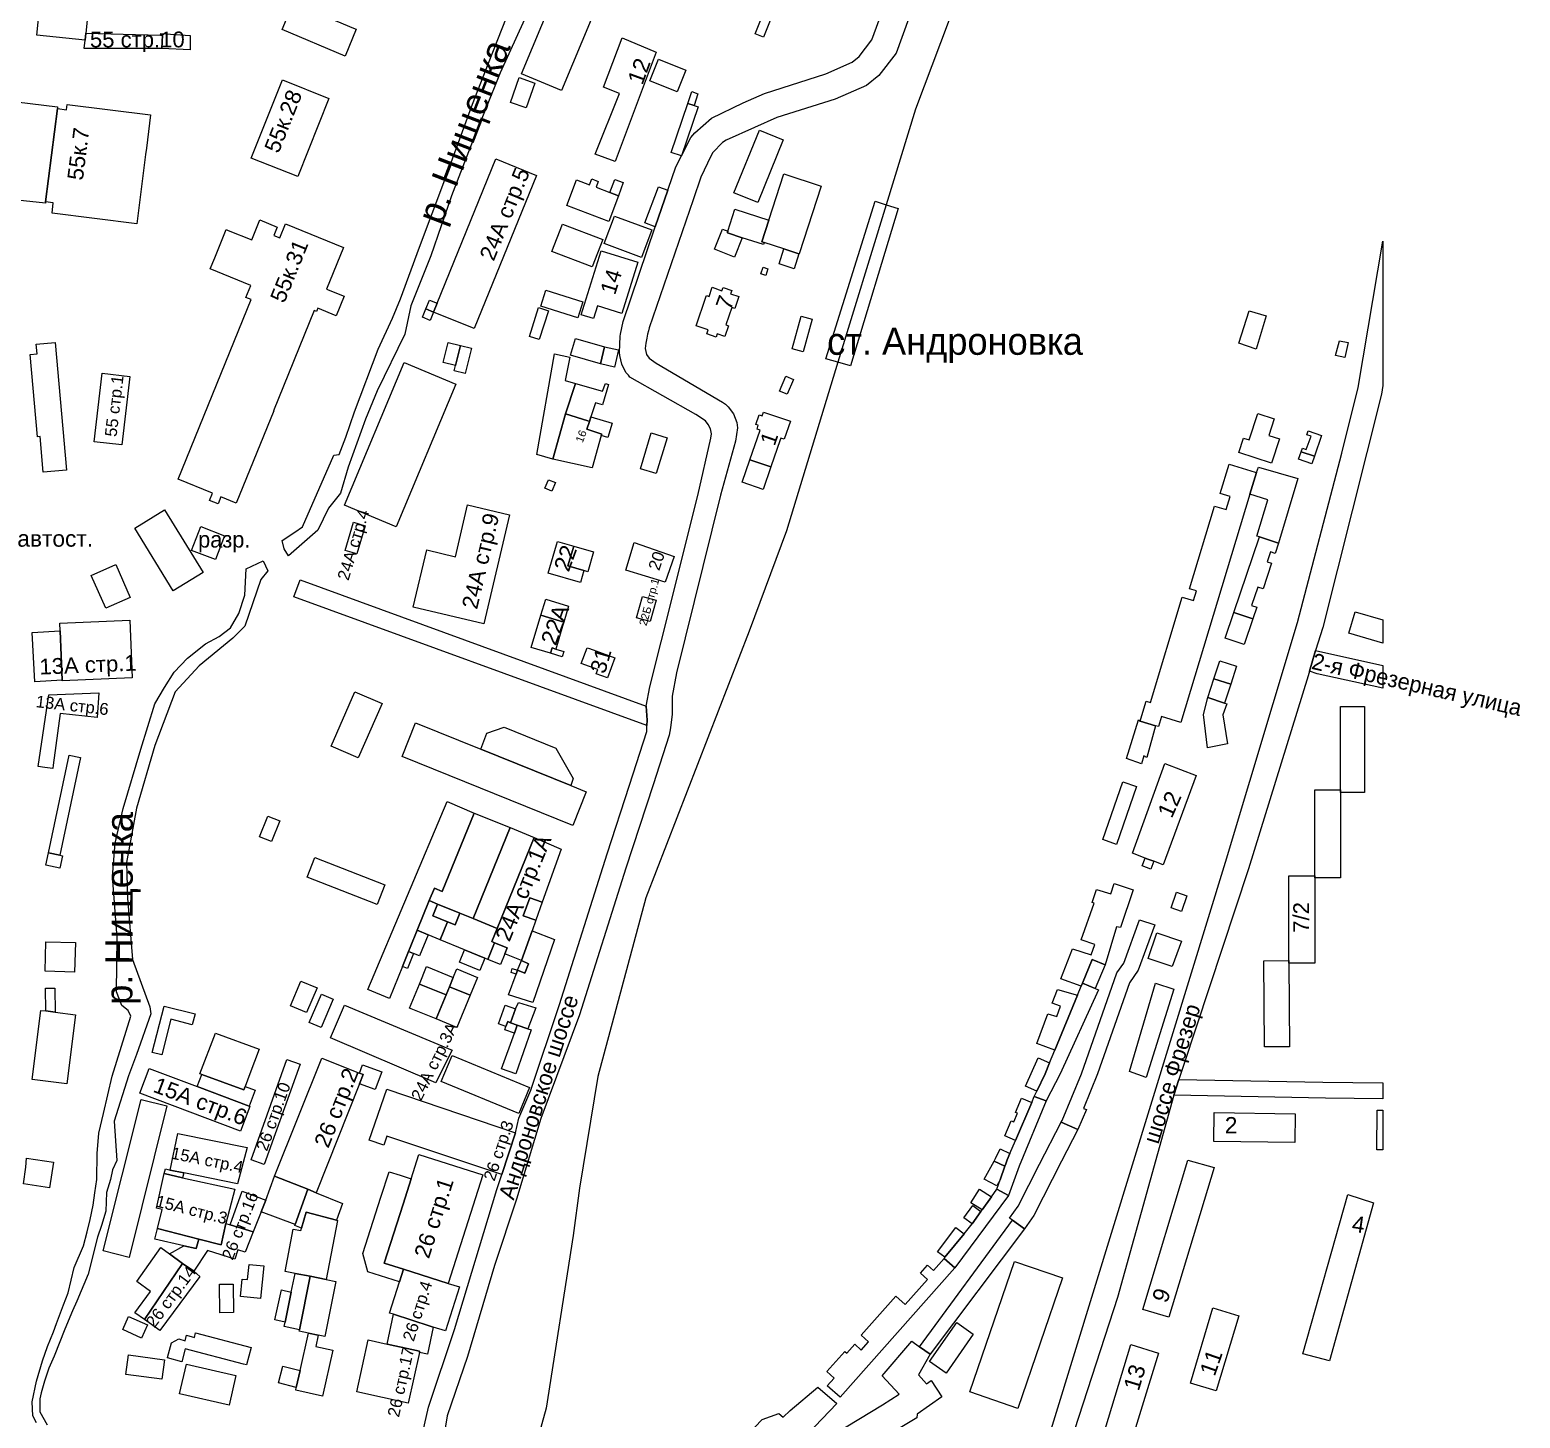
# Model space of a CAD drawing. Header units: metres. Extents: x 9999 to 15101, y 6965 to 11034.
# Drawn here: x 14401 to 15061, y 7848 to 8462 of the extents above; entities that cross this region are included whole.
import ezdxf
from ezdxf.enums import TextEntityAlignment as Align

# ---------------------------------------------------------------- set-up
doc = ezdxf.new("R2010")
doc.units = ezdxf.units.M
doc.header["$MEASUREMENT"] = 0
for name, color, linetype, lineweight in [('Слой 14', 7, 'Continuous', 0), ('Слой 19', 7, 'Continuous', 0), ('Слой 20', 7, 'Continuous', 0), ('Слой 21', 7, 'Continuous', 0), ('Слой 25', 7, 'Continuous', 0), ('Слой 26', 7, 'Continuous', 0), ('Слой 29', 7, 'Continuous', 0), ('Слой 3', 7, 'Continuous', 0), ('Слой 32', 7, 'Continuous', 0), ('Слой 53', 7, 'Continuous', 0), ('Слой 8', 7, 'Continuous', 0), ('Слой 9', 7, 'Continuous', 0)]:
    doc.layers.add(name, color=color, linetype=linetype, lineweight=lineweight)
doc.styles.add('Style-arial', font='arial.shx')
doc.styles.add('Style-d432', font='d432.shx')
doc.styles.add('Style-p131', font='p131.shx')

msp = doc.modelspace()

# ---------------------------------------------------------------- linework, layer by layer
at = {"layer": 'Слой 19', "color": 8, "linetype": 'Continuous', "lineweight": 0, "flags": 128}
msp.add_lwpolyline([(14874.3, 8643.25), (14792.95, 8427.32), (14779.99, 8385.01), (14758.61, 8315.23), (14735.74, 8240.61), (14719.21, 8196.15), (14673.46, 8078.02), (14652.16, 7998.88), (14644.16, 7949.44), (14641.28, 7928.48), (14629.28, 7852), (14600.16, 7746.24), (14598.87, 7742.37), (14591.36, 7719.84), (14589.09, 7713.17), (14587.07, 7707.25), (14581.36, 7686.29), (14562.94, 7632.95), (14541.98, 7571.34), (14519.74, 7504.03), (14502.1, 7452.62)], dxfattribs=at)
at = {"layer": 'Слой 20', "color": 8, "linetype": 'Continuous', "lineweight": 0, "flags": 128}
msp.add_lwpolyline([(14785.28, 8383.36), (14764.16, 8313.6), (14758.61, 8315.23), (14753.28, 8316.8), (14775.04, 8386.56), (14779.99, 8385.01), (14785.28, 8383.36)], close=True, dxfattribs=at)
at = {"layer": 'Слой 25', "color": 8, "linetype": 'Continuous', "lineweight": 0, "flags": 128}
for points in [[(14827.2, 8570.56), (14784.32, 8452.16), (14776.64, 8442.24), (14771.2, 8437.76), (14757.44, 8431.68), (14731.52, 8423.68), (14721.6, 8419.2), (14709.12, 8413.6), (14707.52, 8412.48), (14703.2, 8408.16), (14702.24, 8406.56), (14697.92, 8397.12), (14694.4, 8387.2), (14674.96, 8330.48), (14674.72, 8329.12), (14674.24, 8327.68), (14673.92, 8325.84), (14673.44, 8323.6), (14673.2, 8321.36), (14673.76, 8318.64), (14674.96, 8316.96), (14678.08, 8314.88), (14707.52, 8297.6), (14708.8, 8296.64), (14709.92, 8295.52), (14712.32, 8292.32), (14713.76, 8288.48), (14714.08, 8286.24), (14713.28, 8280.32), (14706.56, 8256.32), (14687.04, 8177.6), (14685.12, 8167.36), (14685.12, 8159.36), (14684.48, 8153.28), (14683.84, 8150.08), (14676.8, 8128), (14664.64, 8091.2), (14644.16, 8026.24), (14627.04, 7980.32), (14616.16, 7944.48), (14606.4, 7915.2), (14594.56, 7874.88), (14585.44, 7848.64), (14577.12, 7797.12)], [(14572.96, 7833.44), (14577.28, 7852.48), (14588.8, 7886.88), (14607.52, 7948.82), (14609.72, 7955.48), (14615.83, 7973.98), (14617.19, 7980.37), (14622.59, 7992.88), (14635.2, 8030.72), (14656.35, 8097.55), (14666.24, 8127.86), (14673.92, 8151.68), (14673.99, 8154.26), (14674.06, 8156.72), (14673.67, 8162.9), (14675.2, 8171.52), (14680.32, 8191.36), (14696.57, 8256.19), (14702.24, 8281.64), (14702.56, 8283.52), (14702.08, 8285.76), (14701.12, 8287.68), (14700, 8289.28), (14695.69, 8292.05), (14666.48, 8308.64), (14665.76, 8309.44), (14664.64, 8310.72), (14662.88, 8314.32), (14662, 8318.24), (14661.84, 8319.6), (14662.08, 8326.72), (14662.24, 8327.6), (14663.44, 8333.28), (14677.59, 8375.23), (14683.17, 8391.42), (14683.32, 8391.87), (14686.81, 8401.7), (14689.33, 8406.63), (14693.44, 8414.72), (14695.2, 8416.8), (14702.53, 8423.26), (14716.61, 8430.12), (14726.08, 8434.24), (14753.25, 8442.95), (14764.84, 8448.07), (14767.97, 8450.65), (14773.68, 8458.01), (14796.25, 8519.61)], [(14846.08, 7820), (14914.56, 8042.88), (14930.24, 8093.76), (14962.24, 8200), (14981.76, 8274.88), (14989.12, 8304), (15000, 8368.87), (15000, 8304.89), (15000, 8304.89), (14999.36, 8301.12), (14973.44, 8197.76), (14970.18, 8187.59), (14967.47, 8178.41), (14966.84, 8176.27), (14940.48, 8090.88), (14911.52, 8003.36), (14909.63, 7997.59), (14907.33, 7990.57), (14882.38, 7900.95), (14855.68, 7818.72)]]:
    msp.add_lwpolyline(points, dxfattribs=at)
for points in [[(15000, 8170.93), (14970.88, 8177.28), (14967.47, 8178.41), (14970.18, 8187.59), (15000, 8180.95), (15000, 8170.93)], [(15000, 7989.04), (14974.56, 7989.28), (14907.33, 7990.57), (14909.63, 7997.59), (14973.44, 7996.32), (15000, 7996.02), (15000, 7989.04)]]:
    msp.add_lwpolyline(points, close=True, dxfattribs=at)
at = {"layer": 'Слой 26', "color": 8, "linetype": 'Continuous', "lineweight": 0, "flags": 128}
msp.add_lwpolyline([(14673.67, 8162.9), (14674.06, 8156.72), (14673.99, 8154.26), (14517.58, 8211.36), (14520.32, 8218.88), (14673.67, 8162.9)], close=True, dxfattribs=at)
at = {"layer": 'Слой 3', "color": 8, "linetype": 'Continuous', "lineweight": 0, "flags": 128}
for points in [[(14425.39, 8460.97), (14425.07, 8457.9), (14403.68, 8460.09), (14411.53, 8536.52), (14399.52, 8537.94), (14401.44, 8557.92), (14410.8, 8556.94), (14412.54, 8573.59), (14436.69, 8571.1), (14425.39, 8460.97)], [(14618.44, 8442.96), (14655.14, 8531.04), (14672.87, 8523.65), (14636.18, 8435.57), (14618.44, 8442.96)], [(14512.33, 8462.57), (14533.28, 8512.51), (14551.1, 8505.24), (14535.4, 8466.74), (14536.64, 8466.23), (14544.07, 8463.2), (14545.18, 8462.75), (14540.32, 8450.83), (14512.33, 8462.57)], [(14721.91, 8460.7), (14727.45, 8474.48), (14731.13, 8473), (14725.59, 8459.23), (14721.91, 8460.7)], [(14425.39, 8460.97), (14458.55, 8460.16), (14459.41, 8460.13), (14459.13, 8454.16), (14424.68, 8454.11), (14425.07, 8457.9), (14425.39, 8460.97)], [(14459.13, 8454.16), (14459.41, 8460.13), (14458.55, 8460.16), (14458.58, 8460.77), (14471.68, 8460), (14471.64, 8453.64), (14459.13, 8454.16)], [(14659.85, 8404.12), (14651, 8407.44), (14661.76, 8434.24), (14654.72, 8437.12), (14663.04, 8458.88), (14678.02, 8452.63), (14659.85, 8404.12)], [(14679.14, 8449.47), (14691.23, 8444.58), (14687.34, 8434.99), (14675.25, 8439.88), (14679.14, 8449.47)], [(14519.28, 8397.46), (14498.73, 8405.68), (14512.58, 8440.32), (14533.13, 8432.1), (14519.28, 8397.46)], [(14617.44, 8441.28), (14624.31, 8438.85), (14620.42, 8427.85), (14613.55, 8430.28), (14617.44, 8441.28)], [(14388.63, 8431.25), (14412.93, 8428.33), (14412.83, 8427.58), (14407.62, 8386.28), (14407.55, 8385.75), (14383.67, 8388.15), (14383.84, 8389.57), (14388.63, 8431.25)], [(14694.84, 8428.98), (14692.16, 8429.89), (14693.91, 8435.07), (14696.6, 8434.15), (14694.84, 8428.98)], [(14407.62, 8386.28), (14412.83, 8427.58), (14416.82, 8427.08), (14417.12, 8429.44), (14454.11, 8424.78), (14452.26, 8410.11), (14451.88, 8407.16), (14448, 8376.51), (14410.45, 8381.26), (14411.03, 8385.85), (14407.62, 8386.28)], [(14694.84, 8428.98), (14696.71, 8428.35), (14689.33, 8406.63), (14684.78, 8408.18), (14692.16, 8429.89), (14694.84, 8428.98)], [(14723.04, 8385.92), (14712.51, 8390.22), (14723.85, 8418), (14734.38, 8413.7), (14723.04, 8385.92)], [(14581.05, 8341.32), (14607.03, 8405.29), (14625.01, 8397.99), (14597.45, 8330.13), (14579.47, 8337.43), (14581.05, 8341.32)], [(14741.44, 8363.2), (14741.27, 8363.25), (14734.58, 8365.42), (14725.88, 8368.25), (14724.88, 8368.57), (14727.99, 8378.13), (14734.64, 8398.65), (14751.2, 8393.28), (14741.44, 8363.2)], [(14638.53, 8384.69), (14642.84, 8395.96), (14648.54, 8393.78), (14649.54, 8396.4), (14652.43, 8395.29), (14651.44, 8392.71), (14657.62, 8390.34), (14661.4, 8388.9), (14657.12, 8377.58), (14638.53, 8384.69)], [(14661.4, 8388.9), (14657.62, 8390.34), (14659.72, 8396.19), (14663.52, 8394.83), (14661.4, 8388.9)], [(14683.17, 8391.42), (14677.59, 8375.23), (14673.04, 8376.96), (14679.12, 8392.96), (14683.17, 8391.42)], [(14466.36, 8263.44), (14498.65, 8342.94), (14496.3, 8343.89), (14498.49, 8349.27), (14480.52, 8356.58), (14482.5, 8361.45), (14487.58, 8373.97), (14488.5, 8373.6), (14498.9, 8369.37), (14502.51, 8378.24), (14510.25, 8375.09), (14508.73, 8371.35), (14511.31, 8370.31), (14513.83, 8376.49), (14539.57, 8366.01), (14532.1, 8347.65), (14539.86, 8344.49), (14536.33, 8335.81), (14528.24, 8339.1), (14527.67, 8337.7), (14526.64, 8338.12), (14508.57, 8293.75), (14508.68, 8293.7), (14492.02, 8252.81), (14485.28, 8255.55), (14484.01, 8252.44), (14480.25, 8253.98), (14481.58, 8257.24), (14466.36, 8263.44)], [(14712.95, 8382.95), (14727.99, 8378.13), (14724.88, 8368.57), (14725.88, 8368.25), (14725.6, 8367.36), (14716.18, 8370.37), (14709.6, 8372.48), (14709.85, 8373.26), (14712.95, 8382.95)], [(14631.91, 8364.23), (14636.55, 8376.4), (14654.43, 8369.57), (14649.79, 8357.41), (14631.91, 8364.23)], [(14709.85, 8373.26), (14709.6, 8372.48), (14716.18, 8370.37), (14712.8, 8361.76), (14703.9, 8365.26), (14707.42, 8374.22), (14709.85, 8373.26)], [(14734.58, 8365.42), (14741.27, 8363.25), (14739.2, 8356.64), (14732.49, 8358.75), (14734.58, 8365.42)], [(14653.68, 8364.56), (14669.99, 8359.49), (14662.93, 8336.78), (14652.07, 8340.16), (14650.32, 8334.56), (14644.87, 8336.25), (14653.68, 8364.56)], [(14727.59, 8356.53), (14726.59, 8353.65), (14724.45, 8354.4), (14725.44, 8357.27), (14727.59, 8356.53)], [(14627.04, 8340.09), (14629.27, 8347.13), (14645.59, 8341.97), (14643.37, 8334.93), (14627.04, 8340.09)], [(14695.75, 8331.41), (14700.13, 8343.99), (14700.38, 8344.71), (14701.48, 8344.33), (14702.91, 8348.42), (14707.2, 8346.92), (14707.7, 8348.35), (14711.52, 8347.02), (14711.02, 8345.59), (14714.71, 8344.3), (14712.88, 8339.05), (14711.61, 8339.49), (14708.94, 8331.84), (14710.16, 8331.41), (14708.49, 8326.63), (14705.14, 8327.8), (14704.63, 8326.35), (14700.48, 8327.8), (14701.09, 8329.55), (14695.75, 8331.41)], [(14576.06, 8338.82), (14579.47, 8337.43), (14577.97, 8333.73), (14574.56, 8335.12), (14576.06, 8338.82)], [(14581.05, 8341.32), (14579.47, 8337.43), (14576.06, 8338.82), (14577.64, 8342.7), (14581.05, 8341.32)], [(14626.01, 8339.41), (14630.35, 8338.03), (14626.29, 8325.27), (14621.94, 8326.65), (14626.01, 8339.41)], [(14742.37, 8335.61), (14747.21, 8334.27), (14743.2, 8319.81), (14738.36, 8321.16), (14742.37, 8335.61)], [(14943.84, 8321.04), (14936.24, 8323.68), (14940.72, 8337.92), (14948.32, 8335.76), (14943.84, 8321.04)], [(14411.89, 8323.92), (14416.83, 8267.42), (14406.6, 8266.48), (14405.26, 8282.34), (14404, 8282.23), (14400.8, 8318.71), (14403.88, 8318.98), (14403.49, 8323.18), (14411.89, 8323.92)], [(14589.11, 8313.75), (14583.67, 8315.11), (14585.9, 8324), (14591.33, 8322.64), (14589.11, 8313.75)], [(14593.51, 8310.2), (14588.53, 8311.45), (14589.11, 8313.75), (14591.33, 8322.64), (14596.31, 8321.39), (14593.51, 8310.2)], [(14625.22, 8274.32), (14633.06, 8318.98), (14639.82, 8317.44), (14637.69, 8307.1), (14642.32, 8305.8), (14637.93, 8292.44), (14632.34, 8272.3), (14625.22, 8274.32)], [(14661.36, 8320.66), (14659.58, 8313.09), (14653.41, 8314.54), (14655.19, 8322.11), (14661.36, 8320.66)], [(14980.71, 8324.74), (14984.64, 8323.98), (14983.12, 8317.25), (14979.06, 8318.14), (14980.71, 8324.74)], [(14566.43, 8315.14), (14589.4, 8305.5), (14562.91, 8242.35), (14539.94, 8251.99), (14566.43, 8315.14)], [(14432.64, 8310.4), (14444.98, 8308.95), (14441.42, 8278.58), (14429.08, 8280.02), (14432.64, 8310.4)], [(14651.2, 8297.24), (14649.17, 8291.08), (14648.48, 8288.97), (14647.77, 8289.2), (14637.93, 8292.44), (14642.32, 8305.8), (14654.31, 8302.47), (14655.56, 8305.76), (14656.98, 8305.29), (14654.24, 8296.31), (14651.2, 8297.24)], [(14735.48, 8309), (14738.84, 8307.58), (14736.08, 8301.05), (14732.72, 8302.47), (14735.48, 8309)], [(14648.48, 8288.97), (14647.34, 8285.53), (14653.98, 8283.35), (14653.77, 8282.72), (14649.68, 8268.38), (14632.34, 8272.3), (14637.93, 8292.44), (14647.77, 8289.2), (14648.48, 8288.97)], [(14719.62, 8272.05), (14724.16, 8285.15), (14722.76, 8285.64), (14723.33, 8287.31), (14722.23, 8287.69), (14723.68, 8291.89), (14725.03, 8291.42), (14725.64, 8293.17), (14737.51, 8289.06), (14734.75, 8281.09), (14733.33, 8281.58), (14733.05, 8280.79), (14728.91, 8268.83), (14719.62, 8272.05)], [(14944.56, 8292.56), (14951.85, 8290.19), (14949.45, 8282.82), (14954.19, 8281.28), (14950.68, 8270.52), (14936.17, 8275.25), (14938.24, 8281.61), (14940.73, 8280.8), (14944.56, 8292.56)], [(14653.77, 8282.72), (14653.98, 8283.35), (14647.34, 8285.53), (14648.48, 8288.97), (14649.17, 8291.08), (14658.64, 8288.24), (14656.72, 8281.84), (14653.77, 8282.72)], [(14675.88, 8283.94), (14682.95, 8281.8), (14678.13, 8265.89), (14671.06, 8268.03), (14675.88, 8283.94)], [(14966.32, 8283.09), (14966.92, 8284.85), (14972.81, 8282.84), (14969.66, 8273.59), (14963.77, 8275.59), (14964.32, 8277.12), (14966, 8276.56), (14968.16, 8282.48), (14966.32, 8283.09)], [(14969.66, 8273.59), (14968.52, 8270.24), (14962.63, 8272.25), (14963.77, 8275.59), (14969.66, 8273.59)], [(14728.91, 8268.83), (14725.46, 8258.85), (14716.17, 8262.07), (14719.62, 8272.05), (14728.91, 8268.83)], [(14931.84, 8270.08), (14943.45, 8266.57), (14944.02, 8266.4), (14941.1, 8256.74), (14910.55, 8155.68), (14901.99, 8158.27), (14900.64, 8153.82), (14899.24, 8154.24), (14892.47, 8156.29), (14892.78, 8157.34), (14895.13, 8165.1), (14897.04, 8164.52), (14911.14, 8211.12), (14916.09, 8209.62), (14917.41, 8213.98), (14914.35, 8214.91), (14925.43, 8251.48), (14930.52, 8249.93), (14932.28, 8255.76), (14927.9, 8257.09), (14931.84, 8270.08)], [(14945.34, 8237.86), (14944.16, 8238.16), (14948.96, 8254.25), (14941.1, 8256.74), (14944.02, 8266.4), (14944.88, 8268.8), (14962.3, 8263.67), (14953.76, 8235.12), (14945.34, 8237.86)], [(14630.44, 8263.19), (14633.42, 8261.89), (14631.81, 8258.17), (14628.82, 8259.47), (14630.44, 8263.19)], [(14447.11, 8241.75), (14460.34, 8249.87), (14477.35, 8222.14), (14464.13, 8214.02), (14447.11, 8241.75)], [(14613.08, 8247.63), (14601.68, 8199.31), (14570.43, 8206.68), (14576.42, 8232.08), (14589.11, 8229.09), (14594.52, 8252.01), (14613.08, 8247.63)], [(14476.32, 8242.4), (14486.87, 8238.33), (14482.82, 8227.84), (14472.27, 8231.91), (14476.32, 8242.4)], [(14545.42, 8230.3), (14540.26, 8231.86), (14544.06, 8244.4), (14549.21, 8242.83), (14545.42, 8230.3)], [(14639.01, 8225), (14646.05, 8222.95), (14644.49, 8217.61), (14630.26, 8221.75), (14633.93, 8234.35), (14634.36, 8235.86), (14641.56, 8233.77), (14639.01, 8225)], [(14639.01, 8225), (14641.56, 8233.77), (14650.38, 8231.2), (14647.83, 8222.43), (14646.05, 8222.95), (14639.01, 8225)], [(14668.38, 8235.33), (14686.11, 8229.15), (14682.13, 8217.74), (14664.58, 8223.17), (14668.38, 8235.33)], [(14934, 8204.42), (14945.34, 8237.86), (14953.76, 8235.12), (14952.21, 8230.57), (14950.24, 8231.24), (14948.75, 8226.85), (14950.72, 8226.18), (14946.89, 8214.87), (14944.57, 8215.65), (14941.82, 8207.53), (14944.13, 8206.74), (14942.38, 8201.58), (14934, 8204.42)], [(14438.77, 8225.59), (14445.13, 8211.03), (14434.22, 8206.25), (14427.84, 8220.8), (14438.77, 8225.59)], [(14637.12, 8200.11), (14627.03, 8203.15), (14629.17, 8210.25), (14639.26, 8207.2), (14637.12, 8200.11)], [(14672.06, 8211.52), (14678.05, 8209.86), (14675.41, 8200.32), (14669.43, 8201.97), (14672.06, 8211.52)], [(14414.99, 8174.08), (14414.98, 8174.38), (14414.07, 8196.24), (14413.92, 8199.68), (14444.86, 8200.98), (14445.94, 8175.38), (14414.99, 8174.08)], [(14637.12, 8200.11), (14636.58, 8198.34), (14633.67, 8188.21), (14631.93, 8188.74), (14631.21, 8186.36), (14622.73, 8188.92), (14627.03, 8203.15), (14637.12, 8200.11)], [(14942.38, 8201.58), (14938.52, 8190.22), (14930.15, 8193.07), (14934, 8204.42), (14942.38, 8201.58)], [(15000, 8190.76), (14984.95, 8195.17), (14987.74, 8204.67), (15000, 8201.07), (15000, 8190.76)], [(14414.07, 8196.24), (14414.98, 8174.38), (14402.85, 8173.68), (14401.6, 8195.52), (14414.07, 8196.24)], [(14631.93, 8188.74), (14633.67, 8188.21), (14637.11, 8187.17), (14636.4, 8184.8), (14631.21, 8186.36), (14631.93, 8188.74)], [(14659.7, 8184.37), (14656.47, 8175.48), (14651.5, 8177.28), (14652.17, 8179.12), (14644.91, 8181.75), (14647.47, 8188.8), (14648.52, 8188.42), (14659.7, 8184.37)], [(14925.15, 8175.02), (14927.76, 8183.03), (14935.22, 8180.59), (14932.61, 8172.59), (14925.15, 8175.02)], [(14925.15, 8175.02), (14932.61, 8172.59), (14929.89, 8164.25), (14922.42, 8166.69), (14925.15, 8175.02)], [(14404.34, 8136.11), (14409.03, 8167.98), (14431.23, 8168.78), (14430.43, 8157.87), (14414.04, 8159.68), (14410.94, 8136.79), (14410.74, 8135.25), (14407.2, 8135.73), (14404.34, 8136.11)], [(14546.09, 8139.94), (14534.07, 8145.21), (14544.64, 8169.31), (14556.66, 8164.04), (14546.09, 8139.94)], [(14929.89, 8164.25), (14930.81, 8163.99), (14929.12, 8159.03), (14931.21, 8146.22), (14922.37, 8144.43), (14920.58, 8159.22), (14922.42, 8166.69), (14929.89, 8164.25)], [(14981.2, 8125.87), (14981.2, 8162.75), (14991.84, 8162.75), (14991.84, 8124.6), (14981.2, 8124.6), (14981.2, 8125.87)], [(14565.53, 8140.65), (14571.51, 8155.45), (14600.44, 8143.82), (14640.23, 8127.78), (14647.07, 8124.91), (14641.09, 8110.11), (14565.53, 8140.65)], [(14899.24, 8154.24), (14895.36, 8140.16), (14894.08, 8140.96), (14893.12, 8137.28), (14886.4, 8139.68), (14891.68, 8156.8), (14892.47, 8156.29), (14899.24, 8154.24)], [(14600.44, 8143.82), (14603.12, 8150.96), (14610.71, 8153.57), (14633.62, 8144.34), (14641.27, 8130.79), (14640.23, 8127.78), (14600.44, 8143.82)], [(14408.89, 8097.89), (14418.06, 8141.17), (14423.04, 8140.12), (14413.88, 8096.84), (14408.89, 8097.89)], [(14898.49, 8094.19), (14895.89, 8095.2), (14894.73, 8095.64), (14889.06, 8097.83), (14903.34, 8137.52), (14917.27, 8132.22), (14902.66, 8092.58), (14898.49, 8094.19)], [(14882.03, 8101.68), (14875.9, 8103.81), (14884.79, 8129.42), (14890.92, 8127.3), (14882.03, 8101.68)], [(14583.34, 8080.85), (14579.81, 8082.29), (14577.55, 8076.75), (14572.19, 8063.62), (14569.08, 8056), (14568.35, 8054.22), (14565.67, 8047.64), (14559.89, 8033.47), (14550.42, 8037.33), (14585.47, 8120.67), (14597.5, 8115.56), (14583.34, 8080.85)], [(14969.92, 8087.79), (14969.92, 8125.87), (14981.2, 8125.87), (14981.2, 8124.6), (14981.2, 8086.9), (14969.92, 8086.9), (14969.92, 8087.79)], [(14507.63, 8102.93), (14502.37, 8105.05), (14506.05, 8114.17), (14511.31, 8112.04), (14507.63, 8102.93)], [(14579.81, 8082.29), (14583.34, 8080.85), (14597.5, 8115.56), (14613.41, 8109.08), (14596.99, 8068.82), (14591.11, 8071.22), (14581.27, 8075.23), (14577.55, 8076.75), (14579.81, 8082.29)], [(14596.99, 8068.82), (14613.41, 8109.08), (14624.07, 8104.73), (14607.65, 8064.47), (14596.99, 8068.82)], [(14636, 8099.54), (14627.52, 8076.08), (14622.04, 8078), (14619.22, 8069.96), (14624.7, 8068.04), (14623.16, 8063.4), (14618.44, 8050.19), (14611, 8053.23), (14612.06, 8055.83), (14606.51, 8058.09), (14605.25, 8058.6), (14607.65, 8064.47), (14624.07, 8104.73), (14636, 8099.54)], [(14413.88, 8096.84), (14415.04, 8096.59), (14413.88, 8091.11), (14407.73, 8092.41), (14408.89, 8097.89), (14413.88, 8096.84)], [(14523.48, 8087.11), (14526.87, 8095.81), (14557.87, 8083.73), (14554.48, 8075.03), (14523.48, 8087.11)], [(14895.89, 8095.2), (14898.49, 8094.19), (14897.14, 8090.7), (14893.38, 8092.15), (14894.73, 8095.64), (14895.89, 8095.2)], [(14969.92, 8086.9), (14969.92, 8049.01), (14958.38, 8049.01), (14958.37, 8050.18), (14958.37, 8087.79), (14969.92, 8087.79), (14969.92, 8086.9)], [(14871.19, 8050.69), (14866.88, 8040.15), (14866.36, 8038.88), (14857.32, 8042.15), (14862.55, 8055.43), (14870.82, 8052.71), (14872.34, 8057.28), (14866.35, 8059.35), (14872.12, 8075.58), (14871.14, 8075.9), (14873.1, 8081.67), (14879.42, 8079.71), (14880.94, 8084.29), (14889.43, 8081.56), (14883.77, 8064.91), (14881.92, 8065.12), (14876.93, 8048.34), (14871.19, 8050.69)], [(14577.08, 8061.58), (14572.19, 8063.62), (14577.55, 8076.75), (14581.27, 8075.23), (14579.15, 8070.02), (14585.69, 8067.35), (14582.43, 8059.36), (14577.08, 8061.58)], [(14591.11, 8071.22), (14588.98, 8066.01), (14585.69, 8067.35), (14579.15, 8070.02), (14581.27, 8075.23), (14591.11, 8071.22)], [(14627.52, 8076.08), (14624.7, 8068.04), (14619.22, 8069.96), (14622.04, 8078), (14627.52, 8076.08)], [(14906.27, 8073.54), (14908.56, 8080.52), (14913.13, 8078.87), (14910.84, 8071.88), (14906.27, 8073.54)], [(14606.51, 8058.09), (14603.51, 8050.76), (14602.18, 8051.3), (14593.17, 8054.98), (14582.43, 8059.36), (14585.69, 8067.35), (14588.98, 8066.01), (14591.11, 8071.22), (14596.99, 8068.82), (14607.65, 8064.47), (14605.25, 8058.6), (14606.51, 8058.09)], [(14867.42, 7984.71), (14868.64, 7984.19), (14864.88, 7975.44), (14857.53, 7978.58), (14857.88, 7979.42), (14866.42, 8000), (14882.14, 8044.72), (14885.28, 8049.09), (14892.24, 8068.24), (14899.04, 8066), (14891.57, 8045.94), (14887.73, 8040.35), (14873.61, 8000), (14867.42, 7984.71)], [(14568.35, 8054.22), (14569.08, 8056), (14572.19, 8063.62), (14577.08, 8061.58), (14573.2, 8052.25), (14570.64, 8053.29), (14568.35, 8054.22)], [(14621.46, 8048.71), (14618.44, 8050.19), (14623.16, 8063.4), (14633.01, 8059.6), (14623.51, 8031.59), (14612.6, 8035.03), (14616.08, 8044.19), (14616.62, 8045.94), (14619.87, 8044.59), (14621.46, 8048.71)], [(14910.72, 8058.77), (14906.67, 8047.53), (14895.99, 8051.18), (14899.84, 8062.48), (14910.72, 8058.77)], [(14407.68, 8058.56), (14420.81, 8058.22), (14420.47, 8045.11), (14407.34, 8045.45), (14407.68, 8058.56)], [(14593.17, 8054.98), (14602.18, 8051.3), (14599.92, 8045.76), (14590.9, 8049.44), (14593.17, 8054.98)], [(14603.51, 8050.76), (14606.51, 8058.09), (14612.06, 8055.83), (14611, 8053.23), (14609.07, 8048.49), (14603.51, 8050.76)], [(14565.67, 8047.64), (14568.35, 8054.22), (14570.64, 8053.29), (14567.95, 8046.71), (14565.67, 8047.64)], [(14621.46, 8048.71), (14619.87, 8044.59), (14616.62, 8045.94), (14618.44, 8050.19), (14621.46, 8048.71)], [(14871.19, 8050.69), (14876.93, 8048.34), (14872.61, 8037.81), (14866.88, 8040.15), (14871.19, 8050.69)], [(14958.38, 8049.01), (14958.65, 8012.03), (14947.53, 8011.95), (14947.26, 8050.1), (14958.37, 8050.18), (14958.38, 8049.01)], [(14586.51, 8038.6), (14585.02, 8034.98), (14573.22, 8039.83), (14576.4, 8047.57), (14588.2, 8042.71), (14586.51, 8038.6)], [(14586.51, 8038.6), (14588.2, 8042.71), (14589.77, 8046.53), (14598.9, 8042.78), (14595.64, 8034.85), (14586.51, 8038.6)], [(14616.08, 8044.19), (14613.77, 8044.9), (14614.31, 8046.65), (14616.62, 8045.94), (14616.08, 8044.19)], [(14407.68, 8027.89), (14407.52, 8037.92), (14411.68, 8037.99), (14411.83, 8027.37), (14407.68, 8027.89)], [(14520.64, 8041.12), (14527.83, 8038.11), (14523.25, 8027.19), (14516.06, 8030.2), (14520.64, 8041.12)], [(14529.64, 8020.5), (14524.4, 8022.74), (14529.81, 8035.4), (14535.06, 8033.15), (14529.64, 8020.5)], [(14585.02, 8034.98), (14580.65, 8024.35), (14568.85, 8029.2), (14573.22, 8039.83), (14585.02, 8034.98)], [(14595.64, 8034.85), (14589.78, 8020.6), (14580.65, 8024.35), (14585.02, 8034.98), (14586.51, 8038.6), (14595.64, 8034.85)], [(14857.07, 8000), (14850.88, 7988.12), (14845.56, 7990.03), (14846.72, 7992.44), (14850.37, 8000), (14852.37, 8004.86), (14854.7, 8010.54), (14864.74, 8034.94), (14866.36, 8038.88), (14866.88, 8040.15), (14872.61, 8037.81), (14874.01, 8037.24), (14857.07, 8000)], [(14864.74, 8034.94), (14854.7, 8010.54), (14846.76, 8013.48), (14851.61, 8026.63), (14855.49, 8025.44), (14857.22, 8030.08), (14853.55, 8031.37), (14855.82, 8037.41), (14864.74, 8034.94)], [(14899.2, 8040.16), (14907.36, 8037.6), (14895.2, 7998.4), (14887.68, 8001.12), (14899.2, 8040.16)], [(14460.16, 8030.08), (14473.8, 8026.56), (14472.57, 8021.82), (14463.12, 8024.27), (14459.03, 8008.44), (14454.84, 8009.53), (14460.16, 8030.08)], [(14586.88, 8008.96), (14580.48, 7996), (14533.75, 8015.93), (14540, 8030.46), (14587.68, 8010.56), (14586.88, 8008.96)], [(14612.31, 8023.17), (14611.55, 8021.02), (14608.19, 8022.21), (14611.12, 8030.5), (14615.77, 8028.86), (14613.59, 8022.71), (14612.31, 8023.17)], [(14613.59, 8022.71), (14615.77, 8028.86), (14617.02, 8031.68), (14624.82, 8029.21), (14621.23, 8020.01), (14616.55, 8021.67), (14613.59, 8022.71)], [(14401.6, 7997.61), (14405.44, 8028.17), (14407.68, 8027.89), (14411.83, 8027.37), (14420.8, 8026.24), (14416.96, 7995.68), (14401.6, 7997.61)], [(14609.54, 8002.2), (14615.25, 8018.06), (14616.55, 8021.67), (14621.23, 8020.01), (14622.72, 8019.48), (14615.86, 8000), (14609.54, 8002.2)], [(14615.25, 8018.06), (14611.03, 8019.55), (14611.55, 8021.02), (14612.31, 8023.17), (14613.59, 8022.71), (14616.55, 8021.67), (14615.25, 8018.06)], [(14495.36, 7993), (14476.78, 7999.69), (14475.91, 8000), (14482.84, 8018.06), (14502.27, 8010.96), (14498.05, 8000), (14495.94, 7994.5), (14495.36, 7993)], [(14449.34, 7991.48), (14453.44, 8002.4), (14474.79, 7994.38), (14497.83, 7985.73), (14498.11, 7985.63), (14494.01, 7974.7), (14449.34, 7991.48)], [(14498.66, 7961.91), (14514.5, 8006.39), (14520.32, 8004.32), (14504.48, 7959.84), (14498.66, 7961.91)], [(14529.92, 8007.04), (14546.69, 8000.35), (14548.35, 7999.69), (14546.72, 7995.59), (14527.52, 7947.37), (14523.75, 7948.9), (14509.07, 7954.75), (14529.92, 8007.04)], [(14546.72, 7995.59), (14548.35, 7999.69), (14546.69, 8000.35), (14548, 8004), (14556.48, 8000.95), (14553.65, 7993.09), (14546.72, 7995.59)], [(14582.9, 7996.68), (14587.64, 8008.17), (14622.01, 7993.99), (14617.27, 7982.5), (14582.9, 7996.68)], [(14852.37, 8004.86), (14850.37, 8000), (14846.72, 7992.44), (14841.72, 7994.65), (14847.24, 8007.13), (14852.37, 8004.86)], [(14497.83, 7985.73), (14474.79, 7994.38), (14476.78, 7999.69), (14495.36, 7993), (14495.94, 7994.5), (14500.48, 7992.8), (14497.83, 7985.73)], [(14461.37, 7985.82), (14444.56, 7918.76), (14433.17, 7921.62), (14449.98, 7988.67), (14461.37, 7985.82)], [(14558.72, 7993.28), (14615.83, 7973.98), (14609.72, 7955.48), (14558.81, 7972.5), (14557.43, 7968.44), (14551.01, 7970.62), (14558.72, 7993.28)], [(14838.88, 7959.12), (14834.14, 7946.2), (14829.01, 7949), (14830.44, 7953.03), (14832.6, 7959.16), (14832.94, 7960.12), (14833.6, 7962), (14834.78, 7964.78), (14837.25, 7970.57), (14844.44, 7987.42), (14845.56, 7990.03), (14850.88, 7988.12), (14838.88, 7959.12)], [(14844.44, 7987.42), (14837.25, 7970.57), (14832.51, 7972.52), (14835.3, 7979.27), (14836.58, 7978.74), (14838.15, 7982.56), (14837.3, 7982.91), (14839.92, 7989.28), (14844.44, 7987.42)], [(14925.28, 7982.88), (14961.12, 7982.4), (14960.95, 7969.6), (14925.11, 7970.09), (14925.28, 7982.88)], [(15000, 7966.38), (14997.31, 7966.4), (14997.44, 7984), (15000, 7983.98), (15000, 7966.38)], [(14864.88, 7975.44), (14857.68, 7961.36), (14845.36, 7937.28), (14841.28, 7931.44), (14835.87, 7935.22), (14834.61, 7936.1), (14838.37, 7941.48), (14847.89, 7960.07), (14857.53, 7978.58), (14864.88, 7975.44)], [(14462.81, 7957.44), (14466.12, 7973.66), (14496.87, 7967.38), (14492.68, 7951.34), (14468.81, 7956.14), (14462.81, 7957.44)], [(14399.2, 7962.72), (14411.04, 7960.96), (14409.28, 7949.6), (14397.76, 7951.36), (14398.88, 7958.72), (14399.2, 7962.72)], [(14566.21, 7913.53), (14557.63, 7916.26), (14565.93, 7942.36), (14569.51, 7953.61), (14572.92, 7964.33), (14601.25, 7955.31), (14585.95, 7907.24), (14566.21, 7913.53)], [(14830.42, 7966.83), (14834.78, 7964.78), (14833.6, 7962), (14832.94, 7960.12), (14832.6, 7959.16), (14827.86, 7961.39), (14828.39, 7962.53), (14830.42, 7966.83)], [(14487.42, 7933.73), (14485.33, 7924.37), (14475.48, 7926.87), (14457.12, 7931.52), (14459.17, 7939.96), (14456.77, 7940.49), (14460.16, 7955.84), (14468.28, 7954.01), (14491.5, 7948.93), (14487.42, 7933.73)], [(14462.81, 7957.44), (14468.81, 7956.14), (14468.28, 7954.01), (14460.16, 7955.84), (14460.67, 7958.01), (14462.81, 7957.44)], [(14556.17, 7945.47), (14559.8, 7956.7), (14564.72, 7955.14), (14569.51, 7953.61), (14565.93, 7942.36), (14557.63, 7916.26), (14566.21, 7913.53), (14564.43, 7907.93), (14550.35, 7912.41), (14548.19, 7920.4), (14556.17, 7945.47)], [(14827.86, 7961.39), (14832.6, 7959.16), (14830.44, 7953.03), (14829.04, 7950.4), (14823.38, 7953.4), (14827.86, 7961.39)], [(14905.14, 7892.27), (14893.67, 7895.72), (14913.6, 7961.76), (14925.28, 7958.56), (14905.14, 7892.27)], [(14523.75, 7948.9), (14518.23, 7933.38), (14503.07, 7939), (14505.12, 7944.16), (14509.07, 7954.75), (14523.75, 7948.9)], [(14834.14, 7946.2), (14810.34, 7914.11), (14805.61, 7918.3), (14806.02, 7918.8), (14814.54, 7929.21), (14818.1, 7933.56), (14821.96, 7939.03), (14822.52, 7939.82), (14826.62, 7945.61), (14829.01, 7949), (14834.14, 7946.2)], [(14826.62, 7945.61), (14822.52, 7939.82), (14817.51, 7942.95), (14821.27, 7948.96), (14826.62, 7945.61)], [(14489.34, 7933.16), (14494.73, 7948.08), (14505.12, 7944.16), (14503.07, 7939), (14499.52, 7930.08), (14489.34, 7933.16)], [(14539.14, 7942.68), (14536.41, 7935.19), (14523.04, 7938.72), (14520.97, 7931.73), (14518.02, 7932.81), (14518.23, 7933.38), (14523.75, 7948.9), (14527.52, 7947.37), (14539.14, 7942.68)], [(14976.37, 7872.88), (14964.58, 7876.07), (14984.48, 7946.56), (14995.84, 7942.88), (14976.37, 7872.88)], [(14520.66, 7930.68), (14520.97, 7931.73), (14523.04, 7938.72), (14536.41, 7935.19), (14536.96, 7935.04), (14531.92, 7908.96), (14524.81, 7910.36), (14518.1, 7911.65), (14513.7, 7912.49), (14517.31, 7931.32), (14520.66, 7930.68)], [(14821.96, 7939.03), (14818.1, 7933.56), (14814.39, 7936.33), (14818.39, 7941.69), (14821.96, 7939.03)], [(14456, 7926.88), (14457.12, 7931.52), (14475.48, 7926.87), (14474.24, 7922.72), (14468.91, 7923.94), (14456, 7926.88)], [(14473.33, 7912.59), (14468.29, 7916.02), (14462.48, 7920.38), (14468.91, 7923.94), (14474.24, 7922.72), (14475.48, 7926.87), (14485.33, 7924.37), (14487.42, 7933.73), (14489.34, 7933.16), (14499.52, 7930.08), (14496, 7921.12), (14492.8, 7922.08), (14491.36, 7917.92), (14479.36, 7921.76), (14473.33, 7912.59)], [(14835.87, 7935.22), (14841.28, 7931.44), (14799.52, 7875.84), (14794.66, 7879.12), (14835.87, 7935.22)], [(14814.54, 7929.21), (14806.02, 7918.8), (14802.72, 7921.28), (14810.78, 7932.03), (14814.54, 7929.21)], [(14458.72, 7923.2), (14462.48, 7920.38), (14468.29, 7916.02), (14451.36, 7891.31), (14447.13, 7894.15), (14454.14, 7903.66), (14447.98, 7908.03), (14458.72, 7923.2)], [(14451.36, 7891.31), (14468.29, 7916.02), (14473.33, 7912.59), (14476, 7910.24), (14458.24, 7886.4), (14451.36, 7891.31)], [(14759.52, 7856.8), (14753.84, 7861.85), (14756.92, 7865.32), (14753.65, 7868.22), (14761.58, 7877.14), (14762.55, 7876.27), (14766.09, 7880.26), (14768.94, 7877.72), (14772.19, 7881.38), (14768.84, 7884.35), (14784.17, 7901.62), (14788.44, 7897.84), (14798.31, 7908.95), (14795.14, 7911.77), (14798.28, 7915.31), (14800.9, 7912.99), (14805.61, 7918.3), (14810.34, 7914.11), (14759.52, 7856.8)], [(14836.8, 7916.96), (14858.09, 7909.64), (14838.25, 7851.89), (14816.96, 7859.2), (14836.8, 7916.96)], [(14493.92, 7901.44), (14494.69, 7909.14), (14497.03, 7908.9), (14497.71, 7915.64), (14504.32, 7914.98), (14502.87, 7900.54), (14493.92, 7901.44)], [(14513.3, 7888.09), (14513.71, 7890.11), (14516.39, 7903.35), (14518.1, 7911.65), (14524.81, 7910.36), (14520.06, 7886.72), (14513.3, 7888.09)], [(14536.19, 7908.12), (14531.3, 7883.72), (14528.32, 7884.32), (14524.01, 7885.18), (14519.92, 7886), (14520.06, 7886.72), (14524.81, 7910.36), (14531.92, 7908.96), (14536.19, 7908.12)], [(14564.43, 7907.93), (14566.21, 7913.53), (14585.95, 7907.24), (14590.97, 7905.65), (14584.78, 7886.19), (14579.36, 7887.91), (14578, 7888.34), (14561.7, 7893.53), (14560.01, 7894.07), (14564.43, 7907.93)], [(14490.72, 7906.96), (14490.88, 7894.32), (14484.8, 7894.24), (14484.64, 7906.88), (14490.72, 7906.96)], [(14513.71, 7890.11), (14509.15, 7891.16), (14512.16, 7904.32), (14516.39, 7903.35), (14513.71, 7890.11)], [(14914.75, 7863.06), (14924.72, 7896.35), (14936.12, 7892.93), (14926.14, 7859.64), (14914.75, 7863.06)], [(14444.38, 7892.56), (14452.71, 7888.83), (14450.11, 7883.03), (14441.78, 7886.76), (14444.38, 7892.56)], [(14561.7, 7893.53), (14578, 7888.34), (14579.36, 7887.91), (14576.8, 7875.84), (14573.17, 7876.61), (14573.3, 7877.19), (14558.91, 7880.38), (14561.7, 7893.53)], [(14799.19, 7872.63), (14811.2, 7889.91), (14818.56, 7884.8), (14806.56, 7867.52), (14799.19, 7872.63)], [(14473.57, 7883.33), (14474.08, 7885.28), (14498.69, 7878.81), (14496.67, 7871.12), (14495.25, 7871.49), (14469.43, 7878.28), (14467.92, 7872.53), (14461.58, 7874.2), (14461.63, 7874.41), (14463.36, 7880.96), (14466.56, 7882.72), (14469.43, 7881.76), (14470.08, 7884.24), (14473.57, 7883.33)], [(14528.32, 7884.32), (14527.37, 7879.32), (14534.86, 7877.66), (14530.33, 7857.3), (14518.39, 7859.95), (14518.66, 7861.18), (14520.33, 7868.64), (14524.01, 7885.18), (14528.32, 7884.32)], [(14550.56, 7882.24), (14558.91, 7880.38), (14573.3, 7877.19), (14573.17, 7876.61), (14568.18, 7854.15), (14545.44, 7859.2), (14550.56, 7882.24)], [(14791.36, 7881.6), (14794.66, 7879.12), (14799.52, 7875.84), (14794.24, 7866.72), (14797.76, 7862.72), (14799.84, 7864.16), (14804.64, 7856.96), (14793.76, 7849.28), (14793.6, 7847.68), (14763.04, 7829.44), (14742.08, 7804.8), (14736.96, 7808), (14732.32, 7801.6), (14719.2, 7806.08), (14725.6, 7816.16), (14729.12, 7813.6), (14744.48, 7832.32), (14757.44, 7840.8), (14778.4, 7853.44), (14785.76, 7858.24), (14778.24, 7866.24), (14791.36, 7881.6)], [(14867.53, 7811.53), (14888.32, 7880.16), (14900.64, 7876.32), (14879.47, 7807.87), (14867.53, 7811.53)], [(14444.29, 7875.56), (14460.25, 7873.41), (14459.08, 7864.75), (14443.12, 7866.9), (14444.29, 7875.56)], [(14469.97, 7871.52), (14491.89, 7866.5), (14488.86, 7853.24), (14466.94, 7858.26), (14469.97, 7871.52)], [(14518.66, 7861.18), (14510.79, 7863.14), (14512.64, 7870.56), (14520.33, 7868.64), (14518.66, 7861.18)], [(14737.44, 7850.88), (14749.76, 7861.28), (14758.08, 7854.08), (14741.92, 7837.12), (14737.12, 7841.44), (14727.03, 7829.09), (14726.4, 7828.32), (14720.97, 7832.72), (14715.52, 7837.12), (14724.96, 7846.88), (14732.48, 7849.6), (14734.4, 7848), (14737.44, 7850.88)]]:
    msp.add_lwpolyline(points, close=True, dxfattribs=at)
at = {"layer": 'Слой 32', "color": 8, "linetype": 'Continuous', "lineweight": 0, "flags": 128}
for points in [[(14623.65, 8475.42), (14608.96, 8443.36), (14595.71, 8410.38), (14587.42, 8388.99), (14578.26, 8362.39), (14569.34, 8340.14), (14566.74, 8327.69), (14554.43, 8302.59), (14549.37, 8290.03), (14541.64, 8268.73), (14538.24, 8257.28), (14532.96, 8250.59), (14528.22, 8240.87), (14519.93, 8233.68), (14515.19, 8229.41), (14515.19, 8229.41), (14513.3, 8232.65), (14512.35, 8236.29), (14518.04, 8239.92), (14521.43, 8242.29), (14535.32, 8274.11), (14537.69, 8274.34), (14540.53, 8281.99), (14544.37, 8293.19), (14554.88, 8320.96), (14561.28, 8334.72), (14564.84, 8343.25), (14573.2, 8366.26), (14584.49, 8395.95), (14596.65, 8429.59), (14603.83, 8447.71), (14620.09, 8489.09)], [(14403.6, 7845.5), (14401.99, 7848.57), (14401.61, 7854.74), (14403.52, 7864), (14406.24, 7872.96), (14408.43, 7879.24), (14411.08, 7885.74), (14412.37, 7889.49), (14415.49, 7897.77), (14417.67, 7903.08), (14420.32, 7914.24), (14424.35, 7923.8), (14426.08, 7930.08), (14427.39, 7935.51), (14428.67, 7941.89), (14429.44, 7947.36), (14430.24, 7953.28), (14430.38, 7964.74), (14431.23, 7973.7), (14433.27, 7982.47), (14437.06, 7998.96), (14445.36, 8025.64), (14444.17, 8028.06), (14441.33, 8030.38), (14441.33, 8030.38), (14439.05, 8036.4), (14439.34, 8060.48), (14437.25, 8087.41), (14438.44, 8102.15), (14441.94, 8117.54), (14449.86, 8143.88), (14455.95, 8163.95), (14460.23, 8171.23), (14464.59, 8178.02), (14470.47, 8184.17), (14478.39, 8190.53), (14484.51, 8193.75), (14489.54, 8197.55), (14493.24, 8204), (14495.89, 8212), (14496.46, 8223.72), (14503.91, 8227.23), (14505.99, 8222.77), (14502.91, 8219.02), (14495.79, 8198.33), (14490.53, 8193.04), (14475.69, 8180.81), (14464.93, 8169.29), (14456.02, 8145.44), (14447.87, 8117.73), (14443.37, 8093.64), (14443.84, 8077.87), (14446.07, 8050.66), (14453.85, 8029.76), (14454.18, 8026.59), (14447.92, 8008.54), (14444.36, 7999.2), (14438.01, 7979.15), (14439.15, 7961.68), (14437.28, 7957.6), (14436.32, 7953.28), (14434.65, 7947.54), (14434.27, 7939.28), (14432.32, 7932.8), (14430.62, 7927.65), (14426.4, 7911.29), (14421.47, 7899.38), (14419.58, 7895.14), (14416.07, 7886.93), (14411.42, 7875.02), (14409, 7869.7), (14407.11, 7863.94), (14405.59, 7858.72), (14405.02, 7856.04), (14405.02, 7850.28), (14408.34, 7844.65)]]:
    msp.add_lwpolyline(points, dxfattribs=at)
at = {"layer": 'Слой 53', "color": 8, "linetype": 'Continuous', "lineweight": 0, "flags": 128}
for points in [[(14676.16, 8373.81), (14671.65, 8361.64), (14655.09, 8367.76), (14659.6, 8379.94), (14676.16, 8373.81)], [(14655.19, 8322.11), (14653.41, 8314.54), (14640.06, 8318.39), (14642.32, 8325.75), (14655.19, 8322.11)]]:
    msp.add_lwpolyline(points, close=True, dxfattribs=at)

# ---------------------------------------------------------------- texts
at = {"layer": 'Слой 14', "color": 8, "linetype": 'Continuous', "lineweight": 0, "style": 'Style-arial'}
msp.add_text('автост.', height=7.2, dxfattribs=at).set_placement((14395.07, 8233.53))
at = {"layer": 'Слой 21', "color": 8, "linetype": 'Continuous', "lineweight": 0, "style": 'Style-p131'}
msp.add_text('ст. Андроновка', height=12, dxfattribs=at).set_placement((14753.82, 8318.51))
at = {"layer": 'Слой 29', "color": 8, "linetype": 'Continuous', "lineweight": 0, "style": 'Style-p131'}
for s, rotation, p in [('2-я Фрезерная улица', 347.2, (14968.03, 8179.49)), ('Андроновское шоссе', 72.2, (14614.96, 7943.78)), ('шоссе Фрезер', 72.9, (14900.52, 7968.56))]:
    msp.add_text(s, height=7.2, rotation=rotation, dxfattribs=at).set_placement(p)
at = {"layer": 'Слой 32', "color": 8, "linetype": 'Continuous', "lineweight": 0, "style": 'Style-d432'}
for rotation, p in [(68.9, (14583, 8375.47)), (89.8, (14446.02, 8030.62))]:
    msp.add_text('р. Нищенка', height=12, rotation=rotation, dxfattribs=at).set_placement(p)
at = {"layer": 'Слой 8', "color": 8, "linetype": 'Continuous', "lineweight": 0, "style": 'Style-p131'}
msp.add_text('разр.', height=7.2, dxfattribs=at).set_placement((14475.17, 8233.13))
at = {"layer": 'Слой 9', "color": 8, "linetype": 'Continuous', "lineweight": 0, "style": 'Style-arial'}
msp.add_text('55 стр.10', height=7, dxfattribs=at).set_placement((14427.24, 8454.68))
for s, rotation, p in [('12', 70, (14665.19, 8440.11)), ('7', 70, (14704.23, 8340.27)), ('22', 70, (14632.55, 8224.43)), ('22А', 70, (14626.79, 8191.79)), ('12', 66, (14899.87, 8115.78)), ('4', 352, (14986.91, 7937.31)), ('9', 70, (14897.51, 7900.59)), ('11', 71, (14918.67, 7868.07)), ('13', 73.1, (14884.92, 7861.31))]:
    msp.add_text(s, height=7.2, rotation=rotation, dxfattribs=at).set_placement(p, align=Align.TOP_LEFT)
for s, height, rotation, p in [('55к.28', 7, 68.2, (14510.76, 8407.35)), ('55к.7', 7, 82.8, (14424.1, 8395.52)), ('24А стр.5', 7, 67.9, (14606.09, 8359.62)), ('55к.31', 7, 67.8, (14513.32, 8341.03)), ('14', 7, 72.7, (14659.82, 8344.64)), ('55 стр.1', 5.25, 83.3, (14439, 8281.97)), ('24А стр.9', 7, 76.7, (14598.72, 8205.44)), ('22Б стр.1', 3.5, 74.5, (14673.78, 8198.22)), ('31', 7, 73.9, (14655.36, 8176.88)), ('13А стр.1', 7, 2.4, (14405.02, 8176.87)), ('24А стр.1А', 7, 67.8, (14613.07, 8058.16)), ('26 стр.2', 7, 68.2, (14532.81, 7966.76)), ('15А стр.6', 7, 339.4, (14454.77, 7992.21))]:
    msp.add_text(s, height=height, rotation=rotation, dxfattribs=at).set_placement(p)
for s, height, rotation, p in [('16', 3.5, 69.4, (14644.82, 8282.42)), ('1', 7, 70.9, (14728.09, 8281.48)), ('24А стр.4', 5.25, 73.1, (14543.92, 8234.42)), ('13А стр.6', 5.25, 353.6, (14419.44, 8163.27)), ('7/2', 7, 90, (14963.81, 8069.33)), ('24А стр.3А', 5.25, 63.7, (14579.81, 8005.55)), ('26 стр.10', 5.25, 70.3, (14508.47, 7981.16)), ('26 стр.3', 5.25, 71.7, (14608.24, 7966.06)), ('15А стр.4', 5.25, 348.4, (14479.23, 7961.88)), ('26 стр.1', 7, 72.3, (14579.59, 7936.27)), ('15А стр.3', 5.25, 345.7, (14472.33, 7939.91)), ('26 стр.16', 5.25, 68.3, (14493.75, 7932.79)), ('26 стр.14', 5.25, 53.3, (14463.12, 7901.35)), ('26 стр.4', 5.25, 72.3, (14572.31, 7895.02)), ('26 стр.17', 5.25, 77.4, (14564.98, 7863.6))]:
    msp.add_text(s, height=height, rotation=rotation, dxfattribs=at).set_placement(p, align=Align.MIDDLE_CENTER)
msp.add_text('20', height=5.25, rotation=71.4, dxfattribs=at).set_placement((14680.7, 8226.43), align=Align.CENTER)
msp.add_text('2', height=7.2, dxfattribs=at).set_placement((14929.96, 7980.9), align=Align.TOP_LEFT)

doc.saveas('drawing.dxf')
